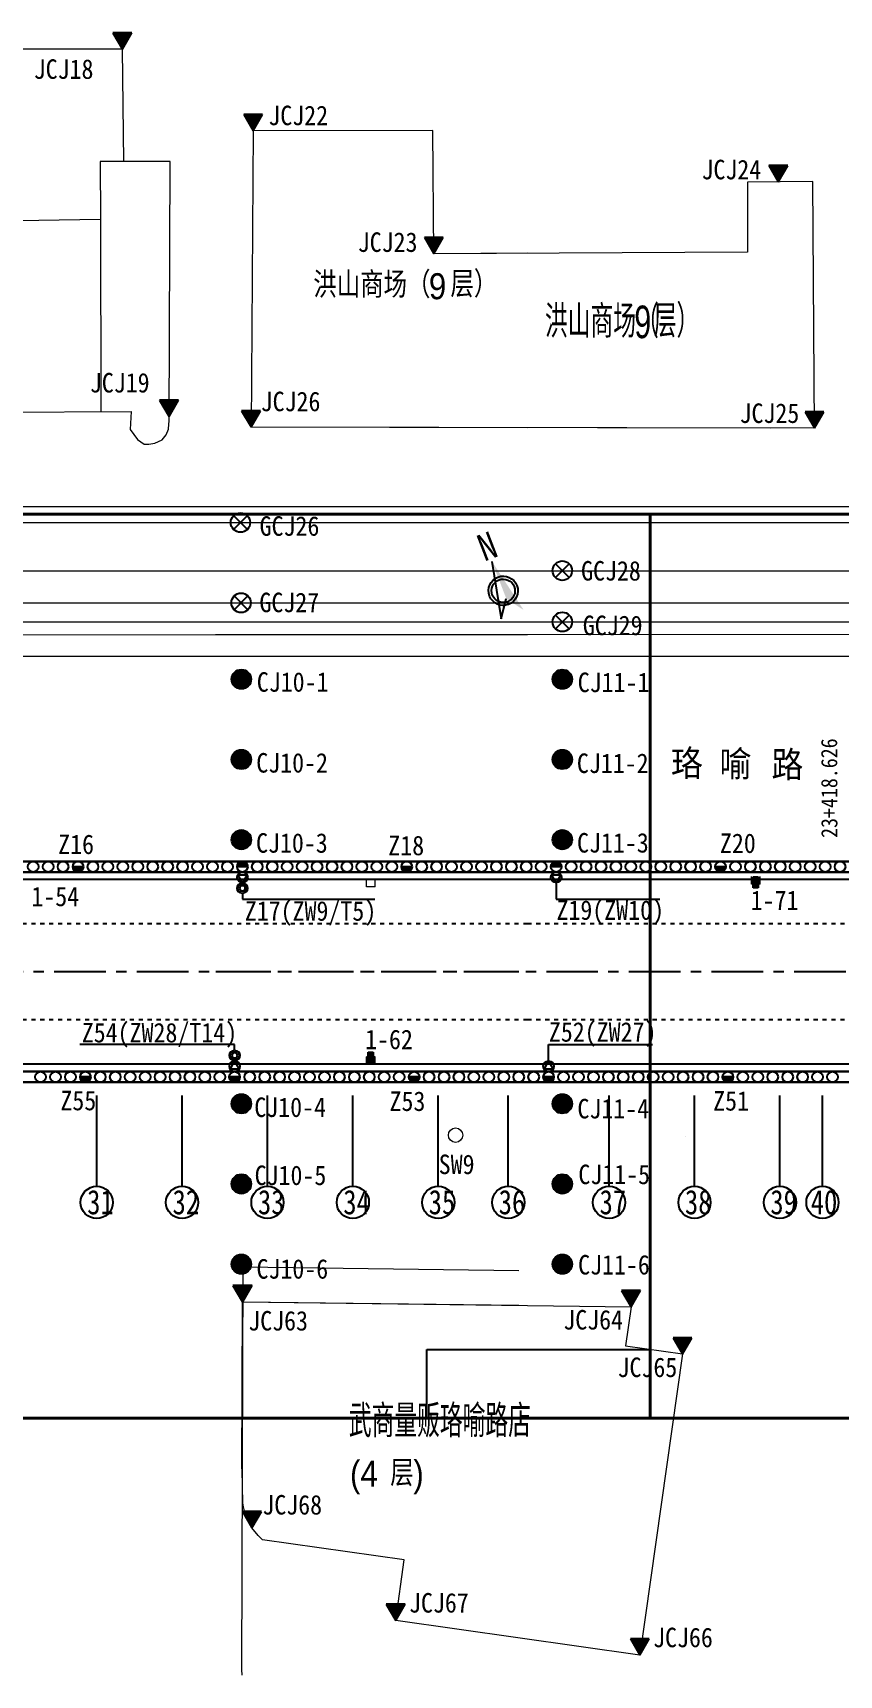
# Model space of a CAD drawing. Header units: millimetres. Extents: x 56 to 535294, y 65 to 2081451.
# Drawn here: x 1016 to 1264, y 107 to 612 of the extents above; entities that cross this region are included whole.
import ezdxf

# ---------------------------------------------------------------- set-up
doc = ezdxf.new("R2010")
doc.units = ezdxf.units.MM
doc.linetypes.add('238400', pattern=[0.8, 0.25, -0.3, 0.25])
doc.linetypes.add('CENTER', pattern=[50.8, 31.75, -6.35, 6.35, -6.35])
for name, color, linetype in [('WALL', 4, 'Continuous'), ('外框边线坐标标注', 7, 'Continuous'), ('桩', 5, 'Continuous'), ('桩基位置', 7, 'Continuous'), ('监测点', 7, 'Continuous')]:
    doc.layers.add(name, color=color, linetype=linetype)
doc.styles.add('SZ30', font='wwtrstxt.shx', dxfattribs={"width": 0.7, "bigfont": 'hztxt.shx'})
doc.styles.add('宋体', font='')
doc.styles.get('宋体').set_extended_font_data('FangSong_GB2312')

msp = doc.modelspace()

# ---------------------------------------------------------------- hatches: boundary and pattern name
h = msp.add_hatch(color=7)
h.paths.add_polyline_path([(1043.48, 611.95), (1040.6, 611.95), (1043.48, 606.95)])
h.paths.add_polyline_path([(1046.37, 611.95), (1043.48, 611.95), (1043.48, 606.95)])
h = msp.add_hatch(color=7)
h.paths.add_polyline_path([(1083.72, 586.81), (1080.83, 586.81), (1083.72, 581.81)])
h.paths.add_polyline_path([(1086.61, 586.81), (1083.72, 586.81), (1083.72, 581.81)])
h = msp.add_hatch(color=7)
h.paths.add_polyline_path([(1083.72, 586.81), (1080.83, 586.81), (1083.72, 581.81)])
h.paths.add_polyline_path([(1086.61, 586.81), (1083.72, 586.81), (1083.72, 581.81)])
h = msp.add_hatch(color=7)
h.paths.add_polyline_path([(1245.13, 571.15), (1242.24, 571.15), (1245.13, 566.15)])
h.paths.add_polyline_path([(1248.01, 571.15), (1245.13, 571.15), (1245.13, 566.15)])
h = msp.add_hatch(color=7)
h.paths.add_polyline_path([(1139.22, 549.02), (1136.33, 549.02), (1139.22, 544.03)])
h.paths.add_polyline_path([(1142.1, 549.02), (1139.22, 549.02), (1139.22, 544.03)])
h = msp.add_hatch(color=7)
h.paths.add_polyline_path([(1139.22, 549.02), (1136.33, 549.02), (1139.22, 544.03)])
h.paths.add_polyline_path([(1142.1, 549.02), (1139.22, 549.02), (1139.22, 544.03)])
h = msp.add_hatch(color=7)
h.paths.add_polyline_path([(1057.83, 498.99), (1054.95, 498.99), (1057.83, 493.99)])
h.paths.add_polyline_path([(1060.72, 498.99), (1057.83, 498.99), (1057.83, 493.99)])
h = msp.add_hatch(color=7)
h.paths.add_polyline_path([(1083.03, 495.77), (1080.15, 495.77), (1083.03, 490.78)])
h.paths.add_polyline_path([(1085.92, 495.77), (1083.03, 495.77), (1083.03, 490.78)])
h = msp.add_hatch(color=7)
h.paths.add_polyline_path([(1083.03, 495.77), (1080.15, 495.77), (1083.03, 490.78)])
h.paths.add_polyline_path([(1085.92, 495.77), (1083.03, 495.77), (1083.03, 490.78)])
h = msp.add_hatch(color=7)
h.paths.add_polyline_path([(1256.26, 495.46), (1253.38, 495.46), (1256.26, 490.47)])
h.paths.add_polyline_path([(1259.15, 495.46), (1256.26, 495.46), (1256.26, 490.47)])
for points in [[(1083.07, 413.21, 1), (1077.08, 413.21, 1)], [(1083.07, 413.21, 1), (1077.08, 413.21, 1)], [(1181.72, 413.21, 1), (1175.73, 413.21, 1)], [(1083.07, 388.55, 1), (1077.08, 388.55, 1)], [(1083.07, 388.55, 1), (1077.08, 388.55, 1)], [(1181.72, 388.55, 1), (1175.73, 388.55, 1)], [(1083.07, 363.89, 1), (1077.08, 363.89, 1)], [(1083.07, 363.89, 1), (1077.08, 363.89, 1)], [(1181.72, 363.89, 1), (1175.73, 363.89, 1)], [(1028.21, 355.58, 1), (1031.49, 355.58)], [(1129.26, 355.58, 1), (1132.54, 355.58)], [(1225.72, 355.58, 1), (1229.01, 355.58)], [(1030.47, 290.94, 1), (1033.75, 290.94)], [(1076.34, 290.94, 1), (1079.62, 290.94)], [(1131.53, 290.94, 1), (1134.81, 290.94)], [(1172.87, 290.94, 1), (1176.15, 290.94)], [(1227.99, 290.94, 1), (1231.27, 290.94)], [(1083.07, 282.7, 1), (1077.08, 282.7, 1)], [(1083.07, 282.7, 1), (1077.08, 282.7, 1)], [(1181.72, 282.7, 1), (1175.73, 282.7, 1)], [(1083.07, 258.04, 1), (1077.08, 258.04, 1)], [(1083.07, 258.04, 1), (1077.08, 258.04, 1)], [(1181.72, 258.04, 1), (1175.73, 258.04, 1)], [(1083.07, 233.38, 1), (1077.08, 233.38, 1)], [(1083.07, 233.38, 1), (1077.08, 233.38, 1)], [(1181.72, 233.38, 1), (1175.73, 233.38, 1)]]:
    msp.add_hatch(color=7).paths.add_polyline_path(points)
h = msp.add_hatch(color=7)
edge = h.paths.add_edge_path()
edge.add_ellipse((1080.37, 355.58), major_axis=(-1.16, 1.16), ratio=1, start_angle=-135, end_angle=45, ccw=False)
edge.add_line((1082.01, 355.58), (1078.73, 355.58))
h = msp.add_hatch(color=7)
edge = h.paths.add_edge_path()
edge.add_ellipse((1176.84, 355.58), major_axis=(-1.16, 1.16), ratio=1, start_angle=-135, end_angle=45, ccw=False)
edge.add_line((1178.48, 355.58), (1175.2, 355.58))
h = msp.add_hatch(color=7)
h.paths.add_polyline_path([(1080.37, 226.83), (1077.48, 226.83), (1080.37, 221.84)])
h.paths.add_polyline_path([(1083.25, 226.83), (1080.37, 226.83), (1080.37, 221.84)])
h = msp.add_hatch(color=7)
h.paths.add_polyline_path([(1080.47, 226.83), (1077.58, 226.83), (1080.47, 221.83)])
h.paths.add_polyline_path([(1083.36, 226.83), (1080.47, 226.83), (1080.47, 221.83)])
h = msp.add_hatch(color=7)
h.paths.add_polyline_path([(1199.86, 225.3), (1196.97, 225.3), (1199.86, 220.3)])
h.paths.add_polyline_path([(1202.75, 225.3), (1199.86, 225.3), (1199.86, 220.3)])
h = msp.add_hatch(color=7)
h.paths.add_polyline_path([(1215.69, 210.78), (1212.81, 210.78), (1215.69, 205.78)])
h.paths.add_polyline_path([(1218.58, 210.78), (1215.69, 210.78), (1215.69, 205.78)])
h = msp.add_hatch(color=7)
h.paths.add_polyline_path([(1083.33, 157.35), (1080.44, 157.35), (1083.33, 152.35)])
h.paths.add_polyline_path([(1086.21, 157.35), (1083.33, 157.35), (1083.33, 152.35)])
h = msp.add_hatch(color=7)
h.paths.add_polyline_path([(1127.5, 128.84), (1124.61, 128.84), (1127.5, 123.84)])
h.paths.add_polyline_path([(1130.38, 128.84), (1127.5, 128.84), (1127.5, 123.84)])
h = msp.add_hatch(color=7)
h.paths.add_polyline_path([(1202.52, 118.2), (1199.64, 118.2), (1202.52, 113.2)])
h.paths.add_polyline_path([(1205.41, 118.2), (1202.52, 118.2), (1202.52, 113.2)])

# ---------------------------------------------------------------- linework, layer by layer
at = {"color": 7}
for p, q in [((1046.37, 611.95), (1040.6, 611.95)), ((1040.6, 611.95), (1043.48, 606.95)), ((1043.48, 606.95), (1046.37, 611.95)), ((1086.61, 586.81), (1080.83, 586.81)), ((1080.83, 586.81), (1083.72, 581.81)), ((1086.61, 586.81), (1080.83, 586.81)), ((1080.83, 586.81), (1083.72, 581.81)), ((1083.72, 581.81), (1086.61, 586.81)), ((1083.72, 581.81), (1086.61, 586.81)), ((1248.01, 571.15), (1242.24, 571.15)), ((1242.24, 571.15), (1245.13, 566.15)), ((1245.13, 566.15), (1248.01, 571.15)), ((1142.1, 549.02), (1136.33, 549.02)), ((1136.33, 549.02), (1139.22, 544.03)), ((1142.1, 549.02), (1136.33, 549.02)), ((1136.33, 549.02), (1139.22, 544.03)), ((1139.22, 544.03), (1142.1, 549.02)), ((1139.22, 544.03), (1142.1, 549.02)), ((1060.72, 498.99), (1054.95, 498.99)), ((1054.95, 498.99), (1057.83, 493.99)), ((1057.83, 493.99), (1060.72, 498.99)), ((1085.92, 495.77), (1080.15, 495.77)), ((1080.15, 495.77), (1083.03, 490.78)), ((1085.92, 495.77), (1080.15, 495.77)), ((1080.15, 495.77), (1083.03, 490.78)), ((1083.03, 490.78), (1085.92, 495.77)), ((1083.03, 490.78), (1085.92, 495.77)), ((1259.15, 495.46), (1253.38, 495.46)), ((1253.38, 495.46), (1256.26, 490.47)), ((1256.26, 490.47), (1259.15, 495.46)), ((1077.67, 459.27), (1081.91, 463.51)), ((1081.91, 459.27), (1077.67, 463.51)), ((1176.61, 444.47), (1180.85, 448.71)), ((1180.85, 444.47), (1176.61, 448.71)), ((1077.87, 434.59), (1082.1, 438.83)), ((1082.1, 434.59), (1077.87, 438.83)), ((1159.9, 431.83), (1161.48, 438.05)), ((1176.62, 428.72), (1180.86, 432.96)), ((1180.86, 428.72), (1176.62, 432.96)), ((1031.49, 355.58), (1028.21, 355.58)), ((1082.01, 355.58), (1078.73, 355.58)), ((1132.54, 355.58), (1129.26, 355.58)), ((1178.48, 355.58), (1175.2, 355.58)), ((1229.01, 355.58), (1225.72, 355.58)), ((1080.38, 350.67), (1078.98, 353.13)), ((1078.98, 353.13), (1081.8, 353.12)), ((1081.8, 353.12), (1080.38, 350.67)), ((1176.84, 350.67), (1175.44, 353.13)), ((1175.44, 353.13), (1178.27, 353.12)), ((1178.27, 353.12), (1176.84, 350.67)), ((1176.84, 350.67), (1176.84, 345.57)), ((1080.39, 347.27), (1080.39, 345.57)), ((1080.39, 345.57), (1121.1, 345.57)), ((1176.84, 345.57), (1208.75, 345.57)), ((1078, 300.94), (1030.36, 300.94)), ((1078, 299.25), (1078, 300.94)), ((1174.52, 295.85), (1174.52, 300.95)), ((1174.52, 300.95), (1206.42, 300.95)), ((1077.99, 295.85), (1076.59, 293.39)), ((1076.59, 293.39), (1079.41, 293.4)), ((1079.41, 293.4), (1077.99, 295.85)), ((1174.52, 295.85), (1173.11, 293.39)), ((1173.11, 293.39), (1175.94, 293.41)), ((1175.94, 293.41), (1174.52, 295.85)), ((1033.75, 290.94), (1030.47, 290.94)), ((1079.62, 290.94), (1076.34, 290.94)), ((1134.81, 290.94), (1131.53, 290.94)), ((1176.15, 290.94), (1172.87, 290.94)), ((1231.27, 290.94), (1227.99, 290.94)), ((1083.25, 226.83, 88.11), (1077.48, 226.83, 88.11)), ((1077.48, 226.83, 88.11), (1080.37, 221.84, 88.11)), ((1083.36, 226.83, 88.11), (1077.58, 226.83, 88.11)), ((1077.58, 226.83, 88.11), (1080.47, 221.83, 88.11)), ((1080.37, 221.84, 88.11), (1083.25, 226.83, 88.11)), ((1080.47, 221.83, 88.11), (1083.36, 226.83, 88.11)), ((1202.75, 225.3, 88.11), (1196.97, 225.3, 88.11)), ((1196.97, 225.3, 88.11), (1199.86, 220.3, 88.11)), ((1199.86, 220.3, 88.11), (1202.75, 225.3, 88.11)), ((1218.58, 210.78, 88.11), (1212.81, 210.78, 88.11)), ((1212.81, 210.78, 88.11), (1215.69, 205.78, 88.11)), ((1215.69, 205.78, 88.11), (1218.58, 210.78, 88.11)), ((1086.21, 157.35, 88.11), (1080.44, 157.35, 88.11)), ((1080.44, 157.35, 88.11), (1083.33, 152.35, 88.11)), ((1083.33, 152.35, 88.11), (1086.21, 157.35, 88.11)), ((1130.38, 128.84, 88.11), (1124.61, 128.84, 88.11)), ((1124.61, 128.84, 88.11), (1127.5, 123.84, 88.11)), ((1127.5, 123.84, 88.11), (1130.38, 128.84, 88.11)), ((1205.41, 118.2, 88.11), (1199.64, 118.2, 88.11)), ((1199.64, 118.2, 88.11), (1202.52, 113.2, 88.11)), ((1202.52, 113.2, 88.11), (1205.41, 118.2, 88.11))]:
    msp.add_line(p, q, dxfattribs=at)
at = {"color": 252, "lineweight": 0}
for p, q in [((1043.48, 606.95), (936.26, 607.03)), ((1043.98, 572.39), (1043.48, 606.95)), ((1083.72, 581.81), (1083.03, 490.78)), ((1083.72, 581.81), (1083.03, 490.78)), ((1138.89, 581.93), (1083.72, 581.81)), ((1138.89, 581.93), (1083.72, 581.81)), ((1139.22, 544.03), (1138.89, 581.93)), ((1139.22, 544.03), (1138.89, 581.93)), ((1043.98, 572.39), (1036.69, 572.4)), ((1036.69, 572.4), (1036.73, 554.63)), ((1058.2, 572.37), (1043.98, 572.39)), ((1057.83, 492.61), (1058.2, 572.37)), ((1255.72, 566.23), (1235.62, 566.08)), ((1235.62, 566.08), (1235.69, 544.55)), ((1256.26, 490.47), (1255.72, 566.23)), ((980.01, 553.73), (1036.73, 554.63)), ((1036.73, 554.63), (1036.87, 495.51)), ((1235.69, 544.55), (1139.22, 544.03)), ((1168.01, 544.18), (1139.22, 544.03)), ((888.48, 494.66), (1046.2, 495.56)), ((1046.2, 495.56), (1045.93, 490.04)), ((1045.93, 490.04), (1048.15, 486.89)), ((1056.99, 488.32), (1057.71, 490.15)), ((1057.71, 490.15), (1057.79, 491.62)), ((1057.79, 491.62), (1057.83, 492.61)), ((1083.03, 490.78), (1168.01, 490.62)), ((1083.03, 490.78), (1168.01, 490.63)), ((1083.03, 490.78), (1256.26, 490.47)), ((1083.03, 490.78), (1242.72, 490.5)), ((1048.15, 486.89), (1050.23, 485.49)), ((1050.23, 485.49), (1051.66, 485.46)), ((1051.66, 485.46), (1053.47, 485.82)), ((1053.47, 485.82), (1055.68, 486.86)), ((1055.68, 486.86), (1056.99, 488.32)), ((1080.5, 232.41, 88.11), (1080.12, 108.76, 88.11)), ((1165.37, 231.32, 88.11), (1080.5, 232.41, 88.11)), ((1080.26, 170.55, 88.11), (1080.44, 220.73, 88.11)), ((1080.37, 221.84, 88.11), (1199.86, 220.3, 88.11)), ((1080.44, 220.73, 88.11), (1080.37, 221.84, 88.11)), ((1080.47, 221.83, 88.11), (1165.37, 220.75, 88.11)), ((1199.86, 220.3, 88.11), (1198.15, 208.27, 88.11)), ((1198.15, 208.27, 88.11), (1215.69, 205.78, 88.11)), ((1215.69, 205.78, 88.11), (1202.52, 113.2, 88.11)), ((1080.27, 170.17, 88.11), (1080.26, 170.55, 88.11)), ((1080.53, 159.98, 88.11), (1080.27, 170.17, 88.11)), ((1080.72, 158.78, 88.11), (1080.53, 159.98, 88.11)), ((1081.26, 156.67, 88.11), (1080.72, 158.78, 88.11)), ((1082.13, 154.48, 88.11), (1081.26, 156.67, 88.11)), ((1083.33, 152.35, 88.11), (1082.13, 154.48, 88.11)), ((1085.22, 149.94, 88.11), (1083.33, 152.35, 88.11)), ((1086.57, 148.63, 88.11), (1085.22, 149.94, 88.11)), ((1130.14, 142.45, 88.11), (1086.57, 148.63, 88.11)), ((1127.5, 123.84, 88.11), (1130.14, 142.45, 88.11)), ((1202.52, 113.2, 88.11), (1127.5, 123.84, 88.11)), ((1080.12, 108.76, 88.11), (1080.17, 107.02, 88.11))]:
    msp.add_line(p, q, dxfattribs=at)
at = {"color": 4, "lineweight": 0}
for p, q in [((969.01, 466.32), (1168.01, 466.32)), ((1072.12, 466.32), (2179.92, 466.32)), ((969.01, 461.39), (1168.01, 461.39)), ((1072.12, 461.39), (1668.02, 461.39)), ((969.01, 446.59), (1168.01, 446.59)), ((1072.12, 446.59), (2183.69, 446.59)), ((969.01, 436.73), (1168.01, 436.7)), ((1072.12, 436.71), (2100.34, 436.58)), ((969.01, 430.81), (1168.01, 430.84)), ((1072.12, 430.82), (2084.62, 430.99)), ((969.01, 426.86), (1168.01, 427.01)), ((1072.12, 426.94), (2069.14, 427.7)), ((969.01, 420.28), (1168.01, 420.28)), ((1072.12, 420.28), (2153.27, 420.28))]:
    msp.add_line(p, q, dxfattribs=at)
at = {"color": 7, "lineweight": 40}
for p, q in [((649.92, 463.95), (1205.71, 463.95)), ((1205.71, 463.95), (1761.49, 463.95)), ((1205.71, 186.06), (1205.71, 463.95)), ((1205.71, 463.95), (1205.71, 186.06)), ((1205.71, 186.06), (649.92, 186.06)), ((1761.49, 186.06), (1205.71, 186.06))]:
    msp.add_line(p, q, dxfattribs=at)
at = {"color": 7, "extrusion": (2e-16, 2e-16, -1)}
msp.add_line((1157.1, 449.43), (1159.9, 431.83), dxfattribs=at)
for p, q in [((1237.36, 352.45), (1238.89, 352.45)), ((1237.36, 349.04), (1237.36, 352.45)), ((1237.36, 351.79), (1237.96, 352.45)), ((1237.36, 351.24), (1238.45, 352.45)), ((1237.36, 350.69), (1238.89, 352.39)), ((1237.36, 350.14), (1238.89, 351.84)), ((1237.36, 349.59), (1238.89, 351.29)), ((1237.36, 349.04), (1238.89, 350.74)), ((1238.89, 349.04), (1237.36, 349.04)), ((1237.85, 349.04), (1238.89, 350.19)), ((1238.35, 349.04), (1238.89, 349.64)), ((1238.89, 352.45), (1238.89, 349.04)), ((1119.01, 298.59), (1120.54, 298.59)), ((1119.01, 295.18), (1119.01, 298.59)), ((1119.01, 297.92), (1119.61, 298.59)), ((1119.01, 297.38), (1120.1, 298.59)), ((1119.01, 296.83), (1120.54, 298.53)), ((1119.01, 296.28), (1120.54, 297.98)), ((1120.54, 298.59), (1120.54, 295.18)), ((1119.01, 295.73), (1120.54, 297.43)), ((1119.01, 295.18), (1120.54, 296.88)), ((1120.54, 295.18), (1119.01, 295.18)), ((1119.51, 295.18), (1120.54, 296.33)), ((1120, 295.18), (1120.54, 295.78)), ((1137.08, 186.06), (1137.08, 207.13)), ((1137.08, 207.13), (1205.71, 207.13)), ((1205.71, 207.13), (1205.71, 186.06)), ((1205.71, 186.06), (1137.08, 186.06))]:
    msp.add_line(p, q)
at = {"lineweight": 0}
for centre in [(1080.39, 348.97), (1078, 297.55)]:
    msp.add_circle(centre, 1.37, dxfattribs=at)
at = {"color": 7, "extrusion": (2e-16, 2e-16, -1)}
for major_axis, start_param, end_param in [((1.83, 4.12), 3.926991, 10.210176), ((-3.3, 1.46), 5.497787, 11.780972)]:
    msp.add_ellipse((1160.57, 440.41), major_axis=major_axis, ratio=1, start_param=start_param, end_param=end_param, dxfattribs=at)
msp.add_solid([(-1166.83, 434.5), (-1161.48, 438.05), (-1157.1, 449.43)], dxfattribs=at)
at = {"layer": 'WALL', "lineweight": 0}
msp.add_line((1216.63, 272.59), (1216.63, 272.59), dxfattribs=at)
at = {"layer": '外框边线坐标标注', "color": 7, "lineweight": 30}
for p, q in [((1168.01, 353.94), (893.5, 353.94)), ((896.76, 357.22), (1168.01, 357.22)), ((1072.12, 357.22), (1951.96, 357.22)), ((1289.28, 353.94), (1072.12, 353.94)), ((893.49, 292.58), (1168.01, 292.58)), ((1165.37, 289.3), (896.77, 289.3)), ((1072.12, 292.58), (1959.67, 292.58)), ((1956.39, 289.3), (1072.12, 289.3))]:
    msp.add_line(p, q, dxfattribs=at)
at = {"layer": '外框边线坐标标注', "color": 252}
for p, q in [((1165.37, 351.65), (257.95, 351.65)), ((1168.01, 351.65), (257.95, 351.65)), ((2002.49, 351.64), (1072.12, 351.65)), ((2002.49, 351.64), (1072.12, 351.65)), ((1165.37, 294.86), (257.95, 294.88)), ((1168.01, 294.86), (257.95, 294.88)), ((2002.49, 294.85), (1072.12, 294.87)), ((2002.49, 294.85), (1072.12, 294.87))]:
    msp.add_line(p, q, dxfattribs=at)
at = {"layer": '外框边线坐标标注', "color": 30, "linetype": 'CENTER', "ltscale": 0.5}
for p, q in [((1165.37, 323.26), (464.66, 323.26)), ((2002.49, 323.26), (1072.12, 323.26))]:
    msp.add_line(p, q, dxfattribs=at)
at = {"layer": '外框边线坐标标注', "color": 0}
for p, q in [((896.77, 289.3), (1168.01, 289.3)), ((1072.12, 289.3), (1956.39, 289.3))]:
    msp.add_line(p, q, dxfattribs=at)
at = {"layer": '外框边线坐标标注', "color": 5}
for p, q in [((1035.6, 257.33), (1035.6, 285.22)), ((1061.84, 257.33), (1061.84, 285.22)), ((1088.09, 257.33), (1088.09, 285.22)), ((1088.09, 257.33), (1088.09, 285.22)), ((1114.34, 257.33), (1114.34, 285.22)), ((1114.34, 257.33), (1114.34, 285.22)), ((1140.59, 257.33), (1140.59, 285.22)), ((1140.59, 257.33), (1140.59, 285.22)), ((1162.11, 257.33), (1162.11, 285.22)), ((1162.11, 257.33), (1162.11, 285.22)), ((1193.11, 257.33), (1193.11, 285.22)), ((1219.36, 257.33), (1219.36, 285.22)), ((1245.61, 257.33), (1245.61, 285.22)), ((1258.7, 257.33), (1258.7, 285.22))]:
    msp.add_line(p, q, dxfattribs=at)
at = {"layer": '外框边线坐标标注', "color": 7}
for centre in [(1079.79, 461.39), (1178.73, 446.59), (1079.98, 436.71), (1178.74, 430.84), (1080.07, 413.21), (1080.07, 413.21), (1178.73, 413.21), (1080.07, 388.55), (1080.07, 388.55), (1178.73, 388.55), (1080.07, 363.89), (1080.07, 363.89), (1178.73, 363.89), (1080.07, 282.7), (1080.07, 282.7), (1178.73, 282.7), (1080.07, 258.04), (1080.07, 258.04), (1178.73, 258.04), (1080.07, 233.38), (1080.07, 233.38), (1178.73, 233.38)]:
    msp.add_circle(centre, 2.99, dxfattribs=at)
at = {"layer": '外框边线坐标标注', "color": 40}
for centre in [(1016.07, 355.58), (1020.66, 355.58), (1025.25, 355.58), (1034.44, 355.58), (1039.03, 355.58), (1043.63, 355.58), (1048.22, 355.58), (1052.81, 355.58), (1057.41, 355.58), (1062, 355.58), (1066.59, 355.58), (1071.19, 355.58), (1075.78, 355.58), (1080.37, 355.58), (1084.97, 355.58), (1089.56, 355.58), (1094.15, 355.58), (1098.75, 355.58), (1103.34, 355.58), (1107.93, 355.58), (1112.53, 355.58), (1117.12, 355.58), (1121.72, 355.58), (1126.31, 355.58), (1135.5, 355.58), (1140.09, 355.58), (1144.68, 355.58), (1149.28, 355.58), (1153.87, 355.58), (1158.46, 355.58), (1163.06, 355.58), (1167.65, 355.58), (1172.24, 355.58), (1181.43, 355.58), (1186.02, 355.58), (1190.62, 355.58), (1195.21, 355.58), (1199.8, 355.58), (1204.4, 355.58), (1208.99, 355.58), (1213.58, 355.58), (1218.18, 355.58), (1222.77, 355.58), (1231.96, 355.58), (1236.55, 355.58), (1241.15, 355.58), (1245.74, 355.58), (1250.33, 355.58), (1254.93, 355.58), (1259.52, 355.58), (1264.11, 355.58)]:
    msp.add_circle(centre, 1.64, dxfattribs=at)
at = {"layer": '外框边线坐标标注', "color": 252}
for centre in [(1018.33, 290.94), (1022.93, 290.94), (1027.52, 290.94), (1032.11, 290.94), (1036.71, 290.94), (1041.3, 290.94), (1045.89, 290.94), (1050.49, 290.94), (1055.08, 290.94), (1059.67, 290.94), (1064.27, 290.94), (1068.86, 290.94), (1073.45, 290.94), (1082.64, 290.94), (1087.24, 290.94), (1091.83, 290.94), (1091.83, 290.94), (1096.42, 290.94), (1096.42, 290.94), (1101.02, 290.94), (1105.61, 290.94), (1110.2, 290.94), (1114.8, 290.94), (1119.39, 290.94), (1123.98, 290.94), (1128.58, 290.94), (1133.17, 290.94), (1137.76, 290.94), (1142.36, 290.94), (1146.95, 290.94), (1151.54, 290.94), (1156.14, 290.94), (1160.73, 290.94), (1165.32, 290.94), (1165.32, 290.94), (1169.92, 290.94), (1174.51, 290.94), (1179.1, 290.94), (1183.7, 290.94), (1188.29, 290.94), (1192.89, 290.94), (1197.48, 290.94), (1202.07, 290.94), (1206.67, 290.94), (1211.26, 290.94), (1215.85, 290.94), (1220.45, 290.94), (1225.04, 290.94), (1229.63, 290.94), (1229.63, 290.94), (1234.23, 290.94), (1238.82, 290.94), (1238.82, 290.94), (1243.41, 290.94), (1243.41, 290.94), (1248.01, 290.94), (1252.6, 290.94), (1257.19, 290.94), (1261.79, 290.94)]:
    msp.add_circle(centre, 1.64, dxfattribs=at)
at = {"layer": '外框边线坐标标注', "color": 5}
for centre in [(1035.6, 252.37), (1061.84, 252.37), (1088.09, 252.37), (1114.34, 252.37), (1140.59, 252.37), (1162.11, 252.37), (1193.11, 252.37), (1219.36, 252.37), (1245.61, 252.37), (1258.7, 252.37)]:
    msp.add_circle(centre, 4.96, dxfattribs=at)
at = {"layer": '桩', "color": 30, "linetype": '238400', "ltscale": 5}
for p, q in [((1168.01, 338.03), (257.95, 338.04)), ((2002.49, 338.03), (1168.01, 338.03)), ((1168.01, 308.5), (257.95, 308.51)), ((2002.49, 308.5), (1168.01, 308.5))]:
    msp.add_line(p, q, dxfattribs=at)
at = {"layer": '桩基位置', "color": 7}
for centre, radius in [((1029.85, 355.58), 1.64), ((1080.37, 355.58), 1.64), ((1080.39, 352.31), 1.63), ((1130.9, 355.58), 1.64), ((1176.84, 355.58), 1.64), ((1176.85, 352.31), 1.63), ((1227.37, 355.58), 1.64), ((1078, 294.21), 1.63), ((1174.52, 294.22), 1.63), ((1032.11, 290.94), 1.64), ((1077.98, 290.94), 1.64), ((1133.17, 290.94), 1.64), ((1174.51, 290.94), 1.64), ((1229.63, 290.94), 1.64)]:
    msp.add_circle(centre, radius, dxfattribs=at)
at = {"layer": '监测点', "lineweight": 0}
for p, q in [((1212.77, 357.3), (1212.77, 357.43)), ((1118.55, 349.34), (1118.55, 351.65)), ((1121.18, 349.34), (1118.55, 349.34)), ((1121.18, 349.34), (1121.18, 351.65)), ((1236.93, 350.23), (1236.93, 352.53)), ((1239.56, 350.23), (1236.93, 350.23)), ((1239.56, 350.23), (1239.56, 352.53)), ((1118.55, 294.83), (1118.55, 297.13)), ((1121.18, 297.13), (1118.55, 297.13)), ((1118.56, 295.95), (1118.56, 295.39)), ((1118.56, 295.95), (1118.56, 295.39)), ((1121.18, 294.83), (1121.18, 297.13))]:
    msp.add_line(p, q, dxfattribs=at)
at = {"layer": '监测点', "color": 7, "lineweight": 0}
msp.add_line((1118.56, 295.95), (1118.56, 295.7), dxfattribs=at)
msp.add_line((1118.56, 295.95), (1118.56, 295.7), dxfattribs=at)
at = {"layer": '监测点', "lineweight": 0}
for centre, radius in [((1080.39, 348.97), 1.7), ((1078, 297.55), 1.7), ((1145.91, 273.04), 2.22)]:
    msp.add_circle(centre, radius, dxfattribs=at)
at = {"layer": '监测点', "lineweight": 30}
for centre in [(1080.39, 348.97), (1078, 297.55)]:
    msp.add_circle(centre, 0.872, dxfattribs=at)

# ---------------------------------------------------------------- texts
at = {"color": 7, "style": '宋体', "width": 0.9}
for s, p in [('JCJ18', (1016.23, 597.81, -104.92)), ('JCJ22', (1088.36, 583.56, -104.92)), ('JCJ24', (1221.51, 566.92, -104.92)), ('JCJ23', (1115.84, 544.6, -104.92)), ('JCJ19', (1033.49, 501.38, -104.92)), ('JCJ26', (1086, 495.62, -104.92)), ('JCJ25', (1233.21, 492.01, -104.92)), ('GCJ26', (1085.68, 457.32)), ('GCJ28', (1184.5, 443.56)), ('GCJ27', (1085.62, 433.83)), ('GCJ29', (1185.03, 426.78)), ('CJ10-1', (1084.82, 409.37, -104.92)), ('CJ11-1', (1183.46, 409.26, -104.92)), ('CJ10-2', (1084.65, 384.52, -104.92)), ('CJ11-2', (1183.21, 384.39, -104.92)), ('Z16', (1023.75, 359.47, -104.92)), ('CJ10-3', (1084.58, 359.88, -104.92)), ('Z18', (1125.24, 359.11, -104.92)), ('CJ11-3', (1183.26, 359.93, -104.92)), ('Z20', (1227.18, 359.79, -104.92)), ('1-54', (1015.51, 343.44, -104.92)), ('Z17(ZW9/T5)', (1081.12, 338.98, -104.92)), ('Z19(ZW10)', (1176.93, 339.24, -104.92)), ('1-71', (1236.62, 342.24, -104.92)), ('Z54(ZW28/T14)', (1031.01, 301.56, -104.92)), ('Z52(ZW27)', (1174.6, 301.78, -104.92)), ('1-62', (1118.1, 299.48, -104.92)), ('Z55', (1024.44, 280.69, -104.92)), ('CJ10-4', (1084.04, 278.63, -104.92)), ('Z53', (1125.61, 280.48, -104.92)), ('CJ11-4', (1183.37, 278.19, -104.92)), ('Z51', (1225.09, 280.59, -104.92)), ('CJ10-5', (1084.14, 257.7, -104.92)), ('SW9', (1140.73, 261.07)), ('CJ11-5', (1183.66, 257.98, -104.92)), ('CJ10-6', (1084.72, 228.92)), ('CJ11-6', (1183.58, 230.2, -104.92)), ('JCJ63', (1082.18, 212.98, -16.81)), ('JCJ64', (1179.03, 213.28, 20.12)), ('JCJ65', (1195.7, 198.67, 20.12)), ('JCJ68', (1086.51, 156.4, 20.12)), ('JCJ67', (1131.6, 126.26, 20.12)), ('JCJ66', (1206.63, 115.61, 20.12))]:
    msp.add_text(s, height=6, dxfattribs=at).set_placement(p)
at = {"color": 0, "style": '宋体', "width": 0.9}
msp.add_text('N', height=8.26, rotation=21.0547, dxfattribs=at).set_placement((1154.76, 449.36))
at = {"color": 5, "style": '宋体', "width": 0.9}
for s, p in [('珞', (1212.15, 383.45)), ('喻', (1227.03, 383.23)), ('路', (1243.02, 383.01))]:
    msp.add_text(s, height=8, dxfattribs=at).set_placement(p)
at = {"layer": '外框边线坐标标注', "color": 5, "style": '宋体'}
for s, height, rotation, width, p in [('23+418.626', 5, 90.1409, 0.9, (1263.3, 364.43)), ('31', 7.5, 0.1409, 0.8, (1032.67, 248.7)), ('32', 7.5, 0.1409, 0.8, (1058.92, 248.7)), ('33', 7.5, 0.1409, 0.8, (1085.17, 248.7)), ('34', 7.5, 0.1409, 0.8, (1111.41, 248.7)), ('35', 7.5, 0.1409, 0.8, (1137.66, 248.7)), ('36', 7.5, 0.1409, 0.8, (1159.18, 248.7)), ('37', 7.5, 0.1409, 0.8, (1190.19, 248.7)), ('38', 7.5, 0.1409, 0.8, (1216.43, 248.7)), ('39', 7.5, 0.1409, 0.8, (1242.68, 248.7)), ('40', 7.5, 0.1409, 0.8, (1255.11, 248.7))]:
    msp.add_text(s, height=height, rotation=rotation, dxfattribs=dict(at, width=width)).set_placement(p)
at = {"layer": '监测点', "lineweight": 0, "style": 'SZ30'}
for s, height, width, p in [('洪山商场（', 8, 0.9, (1102.18, 530.47)), ('9', 8, 0.9, (1137.7, 530.05)), ('层）', 8, 0.9, (1144.34, 530.67)), ('洪山商场（', 10, 0.7, (1173.38, 518.2)), ('9', 10, 0.7, (1200.86, 518.09)), ('层）', 10, 0.7, (1206.84, 518.35)), ('武商量贩珞喻路店', 10, 0.7, (1113.09, 180.15)), ('(4', 8, 0.9, (1113.46, 164.98)), ('层', 8, 0.9, (1125.82, 165.14)), (')', 8, 0.9, (1132.92, 165.06))]:
    msp.add_text(s, height=height, rotation=0, dxfattribs=dict(at, width=width)).set_placement(p)

doc.saveas('drawing.dxf')
